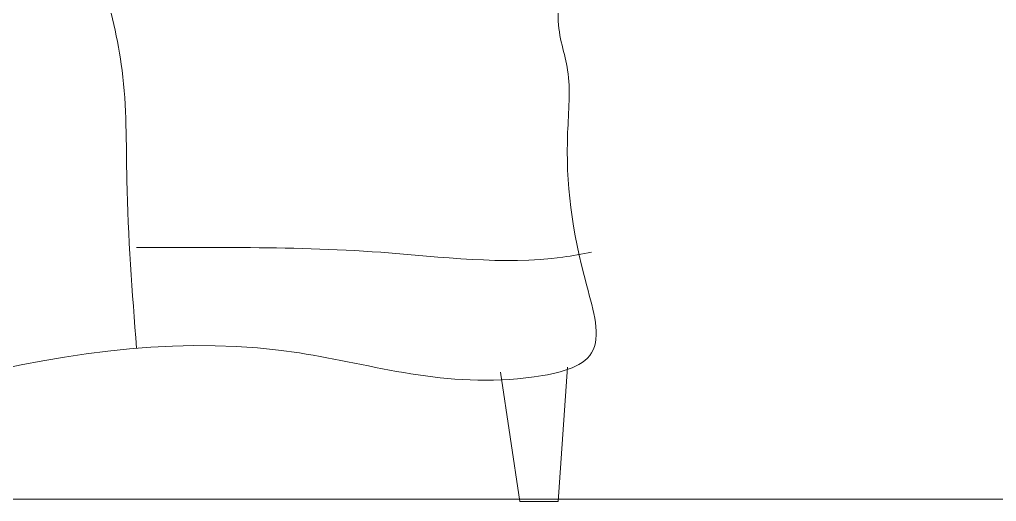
# Model space of a CAD drawing. Header units: metres. Extents: x -2 to 3328848, y -2 to 2725060.
# Drawn here: x 1663898.08 to 1663905.54, y 1363158.73 to 1363162.41 of the extents above; entities that cross this region are included whole.
import ezdxf

# ---------------------------------------------------------------- set-up
doc = ezdxf.new("R2010")
doc.units = ezdxf.units.M
doc.layers.get('0').update_dxf_attribs({"color": 253, "lineweight": 0})
doc.layers.add('8', color=253, linetype='Continuous', lineweight=0)
doc.layers.add('CYAN', color=253, linetype='Continuous', lineweight=0)

# ---------------------------------------------------------------- blocks, each defined once
blk = doc.blocks.new('A$C16C20323')
at = {"layer": '8'}
for points in [[(4239.61, 399.04), (4225.18, 330.48), (4221.57, 247.48), (4214.35, 121.17)], [(4214.35, 196.96), (4134.96, 196.96), (4030.31, 193.35), (3893.18, 189.74), (3871.53, 193.35)]]:
    blk.add_spline(points, degree=3, dxfattribs=at)
at = {"layer": 'CYAN'}
for points in [[(3889.57, 106.74), (3896.79, 5.7)], [(3940.09, 103.13), (3925.66, 5.7)], [(3896.79, 5.7), (3925.66, 5.7)]]:
    blk.add_lwpolyline(points, dxfattribs=at)
for points in [[(4701.53, 5.7), (4596.87, 366.56), (4669.05, 835.7), (4683.48, 886.22), (4607.7, 918.7), (4506.66, 936.74), (4441.7, 940.35), (4391.18, 936.74), (4337.05, 846.52), (4290.13, 640.83), (4279.31, 601.13)], [(3929.27, 424.3), (3900.4, 427.91), (3896.79, 370.17), (3889.57, 330.48), (3889.57, 283.56), (3875.14, 168.09), (3871.53, 117.56), (3914.83, 99.52), (4091.66, 117.56), (4618.53, 5.7)]]:
    blk.add_spline(points, degree=3, dxfattribs=at)

msp = doc.modelspace()

# ---------------------------------------------------------------- linework, layer by layer
msp.add_line((1663951.3588, 1363158.7489), (1663843.6088, 1363158.7489))

# ---------------------------------------------------------------- block references
at = {"xscale": -0.010140944072121, "yscale": 0.010140944072121, "zscale": 0.010140944072121}
msp.add_blockref('A$C16C20323', (1663941.7087, 1363158.6729), dxfattribs=at)
msp.add_blockref('A$C16C20323', (1663941.7087, 1363158.6729), dxfattribs=at)

doc.saveas('drawing.dxf')
